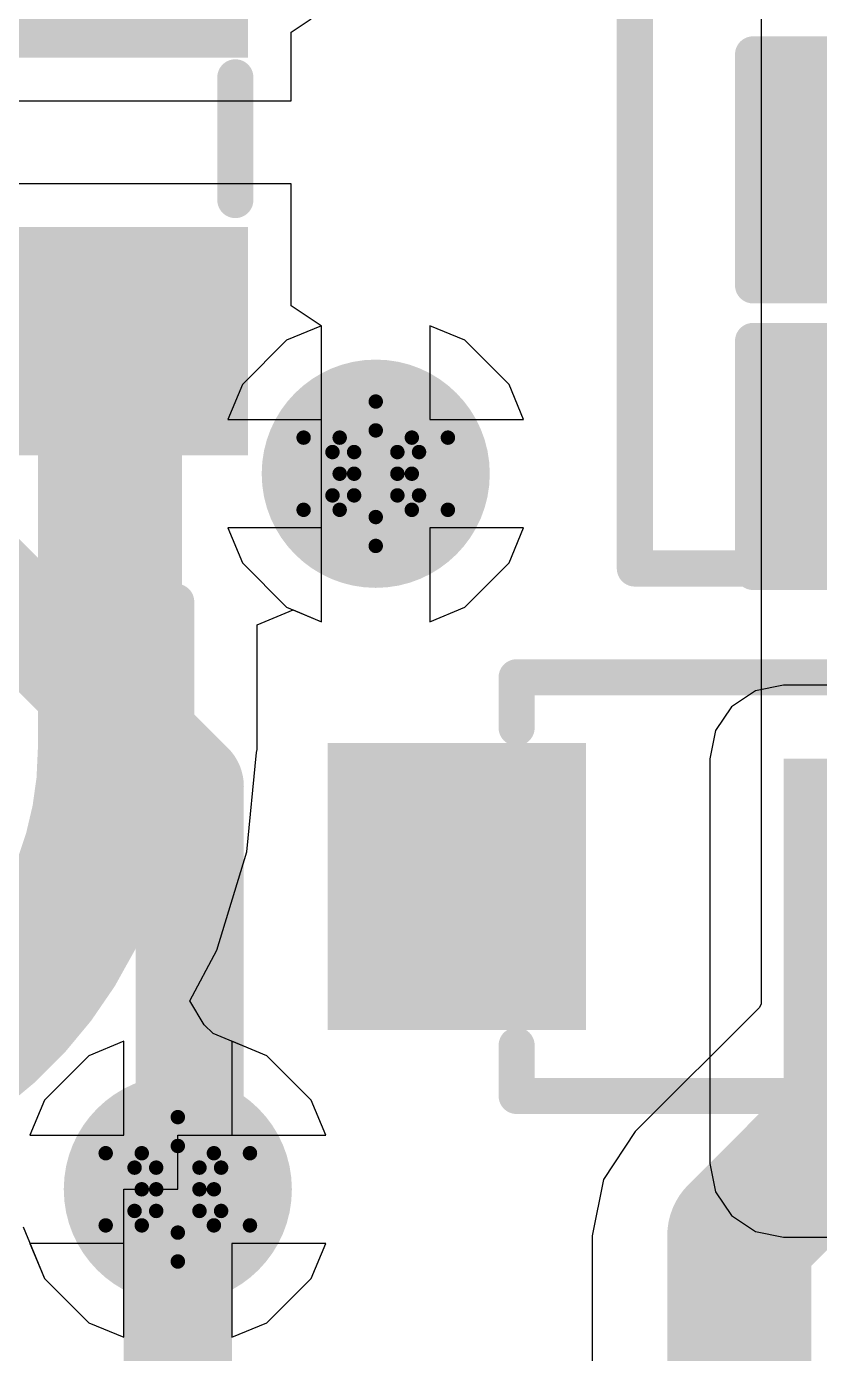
# Model space of a CAD drawing. Header units: inches. Extents: x -18 to 237, y -41 to 211.
# Drawn here: x 6.758 to 9.55, y 51.796 to 56.465 of the extents above; entities that cross this region are included whole.
import ezdxf

# ---------------------------------------------------------------- set-up
doc = ezdxf.new("R2010")
doc.units = ezdxf.units.IN
for name, color, linetype in [('Bottom Layer', 5, 'Continuous'), ('Bottom Solder', 6, 'Continuous'), ('Drill Drawing', 1, 'Continuous'), ('Top Layer', 1, 'Continuous'), ('Top Overlay', 2, 'Continuous'), ('Top Paste', 8, 'Continuous'), ('Top Solder', 216, 'Continuous'), ('Via Holes', 16, 'Continuous')]:
    doc.layers.add(name, color=color, linetype=linetype)

# ---------------------------------------------------------------- blocks, each defined once
blk = doc.blocks.new('CAP_0201_2')
at = {"layer": 'Top Layer'}
for points in [[(-0.45, 0.15), (-0.15, 0.15), (-0.15, -0.15), (-0.45, -0.15)], [(0.15, 0.15), (0.45, 0.15), (0.45, -0.15), (0.15, -0.15)]]:
    blk.add_hatch(color=1, dxfattribs=at).paths.add_polyline_path(points)
at = {"layer": 'Top Paste'}
for points in [[(-0.45, 0.15), (-0.15, 0.15), (-0.15, -0.15), (-0.45, -0.15)], [(0.15, 0.15), (0.45, 0.15), (0.45, -0.15), (0.15, -0.15)]]:
    blk.add_hatch(color=8, dxfattribs=at).paths.add_polyline_path(points)
at = {"layer": 'Top Solder'}
for points in [[(-0.505, 0.205), (-0.095, 0.205), (-0.095, -0.205), (-0.505, -0.205)], [(0.095, 0.205), (0.505, 0.205), (0.505, -0.205), (0.095, -0.205)]]:
    blk.add_hatch(color=216, dxfattribs=at).paths.add_polyline_path(points)
at = {"layer": 'Top Overlay'}
for points in [[(-0.5334, -0.2286, 0.127, 0.127, 0), (-0.5334, 0.2286, 0.127, 0.127, 0)], [(-0.5334, 0.2286, 0.127, 0.127, 0), (-0.2032, 0.2286, 0.127, 0.127, 0)], [(0.2032, 0.2286, 0.127, 0.127, 0), (0.5334, 0.2286, 0.127, 0.127, 0)], [(0.5334, -0.2286, 0.127, 0.127, 0), (0.5334, 0.2286, 0.127, 0.127, 0)], [(-0.5334, -0.2286, 0.127, 0.127, 0), (-0.2032, -0.2286, 0.127, 0.127, 0)], [(0.2032, -0.2286, 0.127, 0.127, 0), (0.5334, -0.2286, 0.127, 0.127, 0)]]:
    blk.add_lwpolyline(points, format="xyseb", dxfattribs=at)
for points in [[(-0.5651, 0.2286, 0.0635, 0.0635, 1), (-0.5016, 0.2286, 0.0635, 0.0635, 1)], [(-0.5651, 0.2286, 0.0635, 0.0635, 1), (-0.5016, 0.2286, 0.0635, 0.0635, 1)], [(-0.2349, 0.2286, 0.0635, 0.0635, 1), (-0.1714, 0.2286, 0.0635, 0.0635, 1)], [(0.1714, 0.2286, 0.0635, 0.0635, 1), (0.2349, 0.2286, 0.0635, 0.0635, 1)], [(0.5016, 0.2286, 0.0635, 0.0635, 1), (0.5651, 0.2286, 0.0635, 0.0635, 1)], [(0.5016, 0.2286, 0.0635, 0.0635, 1), (0.5651, 0.2286, 0.0635, 0.0635, 1)], [(-0.5651, -0.2286, 0.0635, 0.0635, 1), (-0.5016, -0.2286, 0.0635, 0.0635, 1)], [(-0.5651, -0.2286, 0.0635, 0.0635, 1), (-0.5016, -0.2286, 0.0635, 0.0635, 1)], [(-0.2349, -0.2286, 0.0635, 0.0635, 1), (-0.1714, -0.2286, 0.0635, 0.0635, 1)], [(0.1714, -0.2286, 0.0635, 0.0635, 1), (0.2349, -0.2286, 0.0635, 0.0635, 1)], [(0.5016, -0.2286, 0.0635, 0.0635, 1), (0.5651, -0.2286, 0.0635, 0.0635, 1)], [(0.5016, -0.2286, 0.0635, 0.0635, 1), (0.5651, -0.2286, 0.0635, 0.0635, 1)]]:
    blk.add_lwpolyline(points, format="xyseb", close=True, dxfattribs=at)
blk = doc.blocks.new('IND_0603__1608_M_______3')
at = {"layer": 'Top Layer'}
for points in [[(-1, 0.4), (-0.4, 0.4), (-0.4, -0.4), (-1, -0.4)], [(0.4, 0.4), (1, 0.4), (1, -0.4), (0.4, -0.4)]]:
    blk.add_hatch(color=1, dxfattribs=at).paths.add_polyline_path(points)
at = {"layer": 'Top Paste'}
for points in [[(-1, 0.4), (-0.4, 0.4), (-0.4, -0.4), (-1, -0.4)], [(0.4, 0.4), (1, 0.4), (1, -0.4), (0.4, -0.4)]]:
    blk.add_hatch(color=8, dxfattribs=at).paths.add_polyline_path(points)
at = {"layer": 'Top Solder'}
for points in [[(-1.1016, 0.5016), (-0.2984, 0.5016), (-0.2984, -0.5016), (-1.1016, -0.5016)], [(0.2984, 0.5016), (1.1016, 0.5016), (1.1016, -0.5016), (0.2984, -0.5016)]]:
    blk.add_hatch(color=216, dxfattribs=at).paths.add_polyline_path(points)
at = {"layer": 'Top Overlay'}
for points in [[(-0.2032, 0.4572, 0.127, 0.127, 0), (0.2286, 0.4572, 0.127, 0.127, 0)], [(-0.2032, -0.4572, 0.127, 0.127, 0), (0.2286, -0.4572, 0.127, 0.127, 0)]]:
    blk.add_lwpolyline(points, format="xyseb", dxfattribs=at)
for points in [[(-0.2349, 0.4572, 0.0635, 0.0635, 1), (-0.1714, 0.4572, 0.0635, 0.0635, 1)], [(0.1968, 0.4572, 0.0635, 0.0635, 1), (0.2604, 0.4572, 0.0635, 0.0635, 1)], [(-0.2349, -0.4572, 0.0635, 0.0635, 1), (-0.1714, -0.4572, 0.0635, 0.0635, 1)], [(0.1968, -0.4572, 0.0635, 0.0635, 1), (0.2604, -0.4572, 0.0635, 0.0635, 1)]]:
    blk.add_lwpolyline(points, format="xyseb", close=True, dxfattribs=at)
blk = doc.blocks.new('SOD_323_116')
at = {"layer": 'Top Layer'}
for points in [[(-0.75, -0.45), (-1.55, -0.45), (-1.55, 0.45), (-0.75, 0.45)], [(1.55, -0.45), (0.75, -0.45), (0.75, 0.45), (1.55, 0.45)]]:
    blk.add_hatch(color=1, dxfattribs=at).paths.add_polyline_path(points)
at = {"layer": 'Top Overlay'}
for points in [[(-2.0065, 0.481), (-0.9143, 0.481), (-0.9143, 0.7858), (-2.0065, 0.7858)], [(-2.0065, -0.5096), (-1.5747, -0.5096), (-1.5747, 0.5064), (-2.0065, 0.5064)], [(-2.0065, -0.789), (-0.9143, -0.789), (-0.9143, -0.4842), (-2.0065, -0.4842)]]:
    blk.add_hatch(color=2, dxfattribs=at).paths.add_polyline_path(points)
at = {"layer": 'Top Paste'}
for points in [[(-0.75, -0.45), (-1.55, -0.45), (-1.55, 0.45), (-0.75, 0.45)], [(1.55, -0.45), (0.75, -0.45), (0.75, 0.45), (1.55, 0.45)]]:
    blk.add_hatch(color=8, dxfattribs=at).paths.add_polyline_path(points)
at = {"layer": 'Top Solder'}
for points in [[(-0.695, -0.505), (-1.605, -0.505), (-1.605, 0.505), (-0.695, 0.505)], [(1.605, -0.505), (0.695, -0.505), (0.695, 0.505), (1.605, 0.505)]]:
    blk.add_hatch(color=216, dxfattribs=at).paths.add_polyline_path(points)
at = {"layer": 'Top Overlay'}
for points in [[(0.9398, 0.7366, 0.127, 0.127, 0), (-0.9144, 0.7366, 0.127, 0.127, 0)], [(0.9398, 0.7366, 0.127, 0.127, 0), (0.9398, 0.5588, 0.127, 0.127, 0)], [(0.9398, -0.5588, 0.127, 0.127, 0), (0.9398, -0.7366, 0.127, 0.127, 0)], [(0.9398, -0.7366, 0.127, 0.127, 0), (-0.9144, -0.7366, 0.127, 0.127, 0)]]:
    blk.add_lwpolyline(points, format="xyseb", dxfattribs=at)
for points in [[(-0.9461, 0.7366, 0.0635, 0.0635, 1), (-0.8827, 0.7366, 0.0635, 0.0635, 1)], [(0.908, 0.7366, 0.0635, 0.0635, 1), (0.9715, 0.7366, 0.0635, 0.0635, 1)], [(0.908, 0.7366, 0.0635, 0.0635, 1), (0.9715, 0.7366, 0.0635, 0.0635, 1)], [(0.908, 0.5588, 0.0635, 0.0635, 1), (0.9715, 0.5588, 0.0635, 0.0635, 1)], [(0.908, -0.5588, 0.0635, 0.0635, 1), (0.9715, -0.5588, 0.0635, 0.0635, 1)], [(-0.9461, -0.7366, 0.0635, 0.0635, 1), (-0.8827, -0.7366, 0.0635, 0.0635, 1)], [(0.908, -0.7366, 0.0635, 0.0635, 1), (0.9715, -0.7366, 0.0635, 0.0635, 1)], [(0.908, -0.7366, 0.0635, 0.0635, 1), (0.9715, -0.7366, 0.0635, 0.0635, 1)]]:
    blk.add_lwpolyline(points, format="xyseb", close=True, dxfattribs=at)
blk = doc.blocks.new('C___0402_134')
at = {"layer": 'Top Layer'}
for points in [[(-0.6985, -0.3175), (-0.6985, 0.3175), (-0.2413, 0.3175), (-0.2413, -0.3175)], [(0.2413, -0.3175), (0.2413, 0.3175), (0.6985, 0.3175), (0.6985, -0.3175)]]:
    blk.add_hatch(color=1, dxfattribs=at).paths.add_polyline_path(points)
at = {"layer": 'Top Paste'}
for points in [[(-0.6985, -0.3175), (-0.6985, 0.3175), (-0.2413, 0.3175), (-0.2413, -0.3175)], [(0.2413, -0.3175), (0.2413, 0.3175), (0.6985, 0.3175), (0.6985, -0.3175)]]:
    blk.add_hatch(color=8, dxfattribs=at).paths.add_polyline_path(points)
at = {"layer": 'Top Solder'}
for points in [[(-0.7585, -0.3775), (-0.7585, 0.3775), (-0.1813, 0.3775), (-0.1813, -0.3775)], [(0.1813, -0.3775), (0.1813, 0.3775), (0.7585, 0.3775), (0.7585, -0.3775)]]:
    blk.add_hatch(color=216, dxfattribs=at).paths.add_polyline_path(points)
at = {"layer": 'Top Overlay'}
for points in [[(-0.7874, -0.4064, 0.127, 0.127, 0), (-0.7874, 0.4064, 0.127, 0.127, 0)], [(-0.7874, 0.4064, 0.127, 0.127, 0), (-0.2794, 0.4064, 0.127, 0.127, 0)], [(0.2794, 0.4064, 0.127, 0.127, 0), (0.7874, 0.4064, 0.127, 0.127, 0)], [(0.7874, -0.4064, 0.127, 0.127, 0), (0.7874, 0.4064, 0.127, 0.127, 0)], [(-0.7874, -0.4064, 0.127, 0.127, 0), (-0.2794, -0.4064, 0.127, 0.127, 0)], [(0.2794, -0.4064, 0.127, 0.127, 0), (0.7874, -0.4064, 0.127, 0.127, 0)]]:
    blk.add_lwpolyline(points, format="xyseb", dxfattribs=at)
for points in [[(-0.8191, 0.4064, 0.0635, 0.0635, 1), (-0.7556, 0.4064, 0.0635, 0.0635, 1)], [(-0.8191, 0.4064, 0.0635, 0.0635, 1), (-0.7556, 0.4064, 0.0635, 0.0635, 1)], [(-0.3111, 0.4064, 0.0635, 0.0635, 1), (-0.2477, 0.4064, 0.0635, 0.0635, 1)], [(0.2477, 0.4064, 0.0635, 0.0635, 1), (0.3111, 0.4064, 0.0635, 0.0635, 1)], [(0.7556, 0.4064, 0.0635, 0.0635, 1), (0.8191, 0.4064, 0.0635, 0.0635, 1)], [(0.7556, 0.4064, 0.0635, 0.0635, 1), (0.8191, 0.4064, 0.0635, 0.0635, 1)], [(-0.8191, -0.4064, 0.0635, 0.0635, 1), (-0.7556, -0.4064, 0.0635, 0.0635, 1)], [(-0.8191, -0.4064, 0.0635, 0.0635, 1), (-0.7556, -0.4064, 0.0635, 0.0635, 1)], [(-0.3111, -0.4064, 0.0635, 0.0635, 1), (-0.2477, -0.4064, 0.0635, 0.0635, 1)], [(0.2477, -0.4064, 0.0635, 0.0635, 1), (0.3111, -0.4064, 0.0635, 0.0635, 1)], [(0.7556, -0.4064, 0.0635, 0.0635, 1), (0.8191, -0.4064, 0.0635, 0.0635, 1)], [(0.7556, -0.4064, 0.0635, 0.0635, 1), (0.8191, -0.4064, 0.0635, 0.0635, 1)]]:
    blk.add_lwpolyline(points, format="xyseb", close=True, dxfattribs=at)
blk = doc.blocks.new('C___0402_135')
at = {"layer": 'Top Layer'}
for points in [[(-0.6985, -0.3175), (-0.6985, 0.3175), (-0.2413, 0.3175), (-0.2413, -0.3175)], [(0.2413, -0.3175), (0.2413, 0.3175), (0.6985, 0.3175), (0.6985, -0.3175)]]:
    blk.add_hatch(color=1, dxfattribs=at).paths.add_polyline_path(points)
at = {"layer": 'Top Paste'}
for points in [[(-0.6985, -0.3175), (-0.6985, 0.3175), (-0.2413, 0.3175), (-0.2413, -0.3175)], [(0.2413, -0.3175), (0.2413, 0.3175), (0.6985, 0.3175), (0.6985, -0.3175)]]:
    blk.add_hatch(color=8, dxfattribs=at).paths.add_polyline_path(points)
at = {"layer": 'Top Solder'}
for points in [[(-0.7585, -0.3775), (-0.7585, 0.3775), (-0.1813, 0.3775), (-0.1813, -0.3775)], [(0.1813, -0.3775), (0.1813, 0.3775), (0.7585, 0.3775), (0.7585, -0.3775)]]:
    blk.add_hatch(color=216, dxfattribs=at).paths.add_polyline_path(points)
at = {"layer": 'Top Overlay'}
for points in [[(-0.7874, 0.4064, 0.127, 0.127, 0), (-0.2794, 0.4064, 0.127, 0.127, 0)], [(-0.7874, -0.4064, 0.127, 0.127, 0), (-0.7874, 0.4064, 0.127, 0.127, 0)], [(0.2794, 0.4064, 0.127, 0.127, 0), (0.7874, 0.4064, 0.127, 0.127, 0)], [(0.7874, -0.4064, 0.127, 0.127, 0), (0.7874, 0.4064, 0.127, 0.127, 0)], [(-0.7874, -0.4064, 0.127, 0.127, 0), (-0.2794, -0.4064, 0.127, 0.127, 0)], [(0.2794, -0.4064, 0.127, 0.127, 0), (0.7874, -0.4064, 0.127, 0.127, 0)]]:
    blk.add_lwpolyline(points, format="xyseb", dxfattribs=at)
for points in [[(-0.8191, 0.4064, 0.0635, 0.0635, 1), (-0.7556, 0.4064, 0.0635, 0.0635, 1)], [(-0.8191, 0.4064, 0.0635, 0.0635, 1), (-0.7556, 0.4064, 0.0635, 0.0635, 1)], [(-0.3111, 0.4064, 0.0635, 0.0635, 1), (-0.2477, 0.4064, 0.0635, 0.0635, 1)], [(0.2477, 0.4064, 0.0635, 0.0635, 1), (0.3111, 0.4064, 0.0635, 0.0635, 1)], [(0.7556, 0.4064, 0.0635, 0.0635, 1), (0.8191, 0.4064, 0.0635, 0.0635, 1)], [(0.7556, 0.4064, 0.0635, 0.0635, 1), (0.8191, 0.4064, 0.0635, 0.0635, 1)], [(-0.8191, -0.4064, 0.0635, 0.0635, 1), (-0.7556, -0.4064, 0.0635, 0.0635, 1)], [(-0.8191, -0.4064, 0.0635, 0.0635, 1), (-0.7556, -0.4064, 0.0635, 0.0635, 1)], [(-0.3111, -0.4064, 0.0635, 0.0635, 1), (-0.2477, -0.4064, 0.0635, 0.0635, 1)], [(0.2477, -0.4064, 0.0635, 0.0635, 1), (0.3111, -0.4064, 0.0635, 0.0635, 1)], [(0.7556, -0.4064, 0.0635, 0.0635, 1), (0.8191, -0.4064, 0.0635, 0.0635, 1)], [(0.7556, -0.4064, 0.0635, 0.0635, 1), (0.8191, -0.4064, 0.0635, 0.0635, 1)]]:
    blk.add_lwpolyline(points, format="xyseb", close=True, dxfattribs=at)

msp = doc.modelspace()

# ---------------------------------------------------------------- hatches: boundary and pattern name
at = {"layer": 'Bottom Layer'}
h = msp.add_hatch(color=5, dxfattribs=at)
edge = h.paths.add_edge_path()
edge.add_arc((7.9874, 54.8917), 0.3, 0, 360)
h = msp.add_hatch(color=5, dxfattribs=at)
edge = h.paths.add_edge_path()
edge.add_arc((7.2905, 52.3739), 0.3, 0, 360)
at = {"layer": 'Bottom Solder'}
h = msp.add_hatch(color=6, dxfattribs=at)
edge = h.paths.add_edge_path()
edge.add_arc((7.9874, 54.8917), 0.4016, 0, 360)
h = msp.add_hatch(color=6, dxfattribs=at)
edge = h.paths.add_edge_path()
edge.add_arc((9.862, 52.8297), 0.4016, 0, 360)
h = msp.add_hatch(color=6, dxfattribs=at)
edge = h.paths.add_edge_path()
edge.add_arc((7.2905, 52.3739), 0.4016, 0, 360)
at = {"layer": 'Top Layer'}
h = msp.add_hatch(color=1, dxfattribs=at)
edge = h.paths.add_edge_path()
edge.add_arc((7.9874, 54.8917), 0.3, 0, 360)
for points in [[(9.4232, 52.4644), (10.2655, 52.4644), (10.2655, 53.8889), (9.4232, 53.8889)], [(9.4232, 52.9889), (10.9732, 52.9889), (10.9732, 53.8889), (9.4232, 53.8889)]]:
    msp.add_hatch(color=1, dxfattribs=at).paths.add_polyline_path(points)
h = msp.add_hatch(color=1, dxfattribs=at)
edge = h.paths.add_edge_path()
edge.add_arc((7.2905, 52.3739), 0.3, 0, 360)
at = {"layer": 'Top Solder'}
h = msp.add_hatch(color=216, dxfattribs=at)
edge = h.paths.add_edge_path()
edge.add_arc((7.9874, 54.8917), 0.4016, 0, 360)
h = msp.add_hatch(color=216, dxfattribs=at)
edge = h.paths.add_edge_path()
edge.add_arc((9.862, 52.8297), 0.4016, 0, 360)
h = msp.add_hatch(color=216, dxfattribs=at)
edge = h.paths.add_edge_path()
edge.add_arc((7.2905, 52.3739), 0.4016, 0, 360)
at = {"layer": 'Via Holes'}
h = msp.add_hatch(color=7, dxfattribs=at)
edge = h.paths.add_edge_path()
edge.add_arc((7.9874, 54.8917), 0.15, 0, 360)
h = msp.add_hatch(color=7, dxfattribs=at)
edge = h.paths.add_edge_path()
edge.add_arc((7.2905, 52.3739), 0.15, 0, 360)

# ---------------------------------------------------------------- linework, layer by layer
at = {"layer": 'Bottom Layer'}
for p, q in [((9.3441, 57.4386), (9.3441, 53.0269)), ((7.7969, 55.4124), (7.6736, 55.3614)), ((7.7969, 55.0822), (7.7969, 55.4124)), ((8.3012, 55.3614), (8.1779, 55.4124)), ((8.1779, 55.4124), (8.1779, 55.0822)), ((7.6736, 55.3614), (7.5177, 55.2055)), ((8.4571, 55.2055), (8.3012, 55.3614)), ((7.5177, 55.2055), (7.4667, 55.0822)), ((8.5081, 55.0822), (8.4571, 55.2055)), ((7.4667, 55.0822), (7.7969, 55.0822)), ((8.1779, 55.0822), (8.5081, 55.0822)), ((7.7969, 54.7012), (7.4667, 54.7012)), ((7.4667, 54.7012), (7.5177, 54.5779)), ((7.7969, 54.371), (7.7969, 54.7012)), ((8.5081, 54.7012), (8.1779, 54.7012)), ((8.1779, 54.7012), (8.1779, 54.371)), ((8.4571, 54.5779), (8.5081, 54.7012)), ((7.5177, 54.5779), (7.6736, 54.4221)), ((8.3012, 54.4221), (8.4571, 54.5779)), ((7.6736, 54.4221), (7.7969, 54.371)), ((8.1779, 54.371), (8.3012, 54.4221)), ((9.3387, 53.014), (8.9014, 52.5767)), ((9.3441, 53.0269), (9.3387, 53.014)), ((7.1, 52.8946), (6.9767, 52.8435)), ((7.1, 52.5644), (7.1, 52.8946)), ((7.6043, 52.8435), (7.481, 52.8946)), ((7.481, 52.8946), (7.481, 52.5644)), ((6.9767, 52.8435), (6.8208, 52.6877)), ((7.7602, 52.6877), (7.6043, 52.8435)), ((6.8208, 52.6877), (6.7698, 52.5644)), ((7.8112, 52.5644), (7.7602, 52.6877)), ((8.9014, 52.5767), (8.7891, 52.4087)), ((6.7698, 52.5644), (7.1, 52.5644)), ((7.481, 52.5644), (7.8112, 52.5644)), ((8.7891, 52.4087), (8.7497, 52.2105)), ((8.7497, 52.2105), (8.7497, 43.0817)), ((7.1, 52.1834), (6.7698, 52.1834)), ((6.7698, 52.1834), (6.8208, 52.0601)), ((7.1, 51.8532), (7.1, 52.1834)), ((7.8112, 52.1834), (7.481, 52.1834)), ((7.481, 52.1834), (7.481, 51.8532)), ((7.7602, 52.0601), (7.8112, 52.1834)), ((6.8208, 52.0601), (6.9767, 51.9042)), ((7.6043, 51.9042), (7.7602, 52.0601)), ((6.9767, 51.9042), (7.1, 51.8532)), ((7.481, 51.8532), (7.6043, 51.9042))]:
    msp.add_line(p, q, dxfattribs=at)
for points in [[(6.2484, 54.8759, 0.381, 0.381, 0), (7.3324, 53.7919, 0.381, 0.381, 0)], [(7.3324, 52.3739, 0.381, 0.381, 0), (7.3324, 53.7919, 0.381, 0.381, 0)], [(9.2677, 52.2105, 0.508, 0.508, 0), (9.862, 52.8048, 0.508, 0.508, 0)], [(7.2905, 48.0605, 0.381, 0.381, 0), (7.2905, 52.3739, 0.381, 0.381, 0)], [(9.2677, 43.0817, 0.508, 0.508, 0), (9.2677, 52.2105, 0.508, 0.508, 0)]]:
    msp.add_lwpolyline(points, format="xyseb", dxfattribs=at)
for points in [[(7.2372, 53.7919, 0.1905, 0.1905, 1), (7.4277, 53.7919, 0.1905, 0.1905, 1)], [(7.2372, 53.7919, 0.1905, 0.1905, 1), (7.4277, 53.7919, 0.1905, 0.1905, 1)], [(7.1953, 52.3739, 0.1905, 0.1905, 1), (7.3858, 52.3739, 0.1905, 0.1905, 1)], [(7.2372, 52.3739, 0.1905, 0.1905, 1), (7.4277, 52.3739, 0.1905, 0.1905, 1)], [(9.1407, 52.2105, 0.254, 0.254, 1), (9.3947, 52.2105, 0.254, 0.254, 1)], [(9.1407, 52.2105, 0.254, 0.254, 1), (9.3947, 52.2105, 0.254, 0.254, 1)]]:
    msp.add_lwpolyline(points, format="xyseb", close=True, dxfattribs=at)
at = {"layer": 'Drill Drawing'}
for points in [[(7.8604, 55.0187, 0.0508, 0.0508, 0), (7.9874, 55.1457, 0.0508, 0.0508, 0)], [(7.9874, 55.1457, 0.0508, 0.0508, 0), (8.1144, 55.0187, 0.0508, 0.0508, 0)], [(7.9112, 54.9679, 0.0508, 0.0508, 0), (7.9874, 55.0441, 0.0508, 0.0508, 0)], [(7.9874, 55.0441, 0.0508, 0.0508, 0), (8.0636, 54.9679, 0.0508, 0.0508, 0)], [(7.7334, 55.0187, 0.0508, 0.0508, 0), (7.8604, 54.8917, 0.0508, 0.0508, 0)], [(7.7334, 55.0187, 0.0508, 0.0508, 0), (7.8604, 55.0187, 0.0508, 0.0508, 0)], [(8.1144, 55.0187, 0.0508, 0.0508, 0), (8.2414, 55.0187, 0.0508, 0.0508, 0)], [(8.1144, 54.8917, 0.0508, 0.0508, 0), (8.2414, 55.0187, 0.0508, 0.0508, 0)], [(7.835, 54.9679, 0.0508, 0.0508, 0), (7.9112, 54.8917, 0.0508, 0.0508, 0)], [(7.835, 54.9679, 0.0508, 0.0508, 0), (7.9112, 54.9679, 0.0508, 0.0508, 0)], [(8.0636, 54.9679, 0.0508, 0.0508, 0), (8.1398, 54.9679, 0.0508, 0.0508, 0)], [(8.0636, 54.8917, 0.0508, 0.0508, 0), (8.1398, 54.9679, 0.0508, 0.0508, 0)], [(7.7334, 54.7647, 0.0508, 0.0508, 0), (7.8604, 54.8917, 0.0508, 0.0508, 0)], [(7.835, 54.8155, 0.0508, 0.0508, 0), (7.9112, 54.8917, 0.0508, 0.0508, 0)], [(8.0636, 54.8917, 0.0508, 0.0508, 0), (8.1398, 54.8155, 0.0508, 0.0508, 0)], [(8.1144, 54.8917, 0.0508, 0.0508, 0), (8.2414, 54.7647, 0.0508, 0.0508, 0)], [(7.835, 54.8155, 0.0508, 0.0508, 0), (7.9112, 54.8155, 0.0508, 0.0508, 0)], [(7.9112, 54.8155, 0.0508, 0.0508, 0), (7.9874, 54.7393, 0.0508, 0.0508, 0)], [(7.9874, 54.7393, 0.0508, 0.0508, 0), (8.0636, 54.8155, 0.0508, 0.0508, 0)], [(8.0636, 54.8155, 0.0508, 0.0508, 0), (8.1398, 54.8155, 0.0508, 0.0508, 0)], [(7.7334, 54.7647, 0.0508, 0.0508, 0), (7.8604, 54.7647, 0.0508, 0.0508, 0)], [(7.8604, 54.7647, 0.0508, 0.0508, 0), (7.9874, 54.6377, 0.0508, 0.0508, 0)], [(7.9874, 54.6377, 0.0508, 0.0508, 0), (8.1144, 54.7647, 0.0508, 0.0508, 0)], [(8.1144, 54.7647, 0.0508, 0.0508, 0), (8.2414, 54.7647, 0.0508, 0.0508, 0)], [(7.1635, 52.5009, 0.0508, 0.0508, 0), (7.2905, 52.6279, 0.0508, 0.0508, 0)], [(7.2905, 52.6279, 0.0508, 0.0508, 0), (7.4175, 52.5009, 0.0508, 0.0508, 0)], [(7.0365, 52.5009, 0.0508, 0.0508, 0), (7.1635, 52.3739, 0.0508, 0.0508, 0)], [(7.0365, 52.5009, 0.0508, 0.0508, 0), (7.1635, 52.5009, 0.0508, 0.0508, 0)], [(7.2143, 52.4501, 0.0508, 0.0508, 0), (7.2905, 52.5263, 0.0508, 0.0508, 0)], [(7.2905, 52.5263, 0.0508, 0.0508, 0), (7.3667, 52.4501, 0.0508, 0.0508, 0)], [(7.4175, 52.5009, 0.0508, 0.0508, 0), (7.5445, 52.5009, 0.0508, 0.0508, 0)], [(7.4175, 52.3739, 0.0508, 0.0508, 0), (7.5445, 52.5009, 0.0508, 0.0508, 0)], [(7.1381, 52.4501, 0.0508, 0.0508, 0), (7.2143, 52.3739, 0.0508, 0.0508, 0)], [(7.1381, 52.4501, 0.0508, 0.0508, 0), (7.2143, 52.4501, 0.0508, 0.0508, 0)], [(7.3667, 52.4501, 0.0508, 0.0508, 0), (7.4429, 52.4501, 0.0508, 0.0508, 0)], [(7.3667, 52.3739, 0.0508, 0.0508, 0), (7.4429, 52.4501, 0.0508, 0.0508, 0)], [(7.0365, 52.2469, 0.0508, 0.0508, 0), (7.1635, 52.3739, 0.0508, 0.0508, 0)], [(7.1381, 52.2977, 0.0508, 0.0508, 0), (7.2143, 52.3739, 0.0508, 0.0508, 0)], [(7.3667, 52.3739, 0.0508, 0.0508, 0), (7.4429, 52.2977, 0.0508, 0.0508, 0)], [(7.4175, 52.3739, 0.0508, 0.0508, 0), (7.5445, 52.2469, 0.0508, 0.0508, 0)], [(7.1381, 52.2977, 0.0508, 0.0508, 0), (7.2143, 52.2977, 0.0508, 0.0508, 0)], [(7.2143, 52.2977, 0.0508, 0.0508, 0), (7.2905, 52.2215, 0.0508, 0.0508, 0)], [(7.2905, 52.2215, 0.0508, 0.0508, 0), (7.3667, 52.2977, 0.0508, 0.0508, 0)], [(7.3667, 52.2977, 0.0508, 0.0508, 0), (7.4429, 52.2977, 0.0508, 0.0508, 0)], [(7.0365, 52.2469, 0.0508, 0.0508, 0), (7.1635, 52.2469, 0.0508, 0.0508, 0)], [(7.1635, 52.2469, 0.0508, 0.0508, 0), (7.2905, 52.1199, 0.0508, 0.0508, 0)], [(7.2905, 52.1199, 0.0508, 0.0508, 0), (7.4175, 52.2469, 0.0508, 0.0508, 0)], [(7.4175, 52.2469, 0.0508, 0.0508, 0), (7.5445, 52.2469, 0.0508, 0.0508, 0)]]:
    msp.add_lwpolyline(points, format="xyseb", dxfattribs=at)
for points in [[(7.9747, 55.1457, 0.0254, 0.0254, 1), (8.0001, 55.1457, 0.0254, 0.0254, 1)], [(7.9747, 55.1457, 0.0254, 0.0254, 1), (8.0001, 55.1457, 0.0254, 0.0254, 1)], [(7.9747, 55.0441, 0.0254, 0.0254, 1), (8.0001, 55.0441, 0.0254, 0.0254, 1)], [(7.9747, 55.0441, 0.0254, 0.0254, 1), (8.0001, 55.0441, 0.0254, 0.0254, 1)], [(7.7207, 55.0187, 0.0254, 0.0254, 1), (7.7461, 55.0187, 0.0254, 0.0254, 1)], [(7.7207, 55.0187, 0.0254, 0.0254, 1), (7.7461, 55.0187, 0.0254, 0.0254, 1)], [(7.8477, 55.0187, 0.0254, 0.0254, 1), (7.8731, 55.0187, 0.0254, 0.0254, 1)], [(7.8477, 55.0187, 0.0254, 0.0254, 1), (7.8731, 55.0187, 0.0254, 0.0254, 1)], [(8.1017, 55.0187, 0.0254, 0.0254, 1), (8.1271, 55.0187, 0.0254, 0.0254, 1)], [(8.1017, 55.0187, 0.0254, 0.0254, 1), (8.1271, 55.0187, 0.0254, 0.0254, 1)], [(8.2287, 55.0187, 0.0254, 0.0254, 1), (8.2541, 55.0187, 0.0254, 0.0254, 1)], [(8.2287, 55.0187, 0.0254, 0.0254, 1), (8.2541, 55.0187, 0.0254, 0.0254, 1)], [(7.8223, 54.9679, 0.0254, 0.0254, 1), (7.8477, 54.9679, 0.0254, 0.0254, 1)], [(7.8223, 54.9679, 0.0254, 0.0254, 1), (7.8477, 54.9679, 0.0254, 0.0254, 1)], [(7.8985, 54.9679, 0.0254, 0.0254, 1), (7.9239, 54.9679, 0.0254, 0.0254, 1)], [(7.8985, 54.9679, 0.0254, 0.0254, 1), (7.9239, 54.9679, 0.0254, 0.0254, 1)], [(8.0509, 54.9679, 0.0254, 0.0254, 1), (8.0763, 54.9679, 0.0254, 0.0254, 1)], [(8.0509, 54.9679, 0.0254, 0.0254, 1), (8.0763, 54.9679, 0.0254, 0.0254, 1)], [(8.1271, 54.9679, 0.0254, 0.0254, 1), (8.1525, 54.9679, 0.0254, 0.0254, 1)], [(8.1271, 54.9679, 0.0254, 0.0254, 1), (8.1525, 54.9679, 0.0254, 0.0254, 1)], [(7.8477, 54.8917, 0.0254, 0.0254, 1), (7.8731, 54.8917, 0.0254, 0.0254, 1)], [(7.8477, 54.8917, 0.0254, 0.0254, 1), (7.8731, 54.8917, 0.0254, 0.0254, 1)], [(7.8985, 54.8917, 0.0254, 0.0254, 1), (7.9239, 54.8917, 0.0254, 0.0254, 1)], [(7.8985, 54.8917, 0.0254, 0.0254, 1), (7.9239, 54.8917, 0.0254, 0.0254, 1)], [(8.0509, 54.8917, 0.0254, 0.0254, 1), (8.0763, 54.8917, 0.0254, 0.0254, 1)], [(8.0509, 54.8917, 0.0254, 0.0254, 1), (8.0763, 54.8917, 0.0254, 0.0254, 1)], [(8.1017, 54.8917, 0.0254, 0.0254, 1), (8.1271, 54.8917, 0.0254, 0.0254, 1)], [(8.1017, 54.8917, 0.0254, 0.0254, 1), (8.1271, 54.8917, 0.0254, 0.0254, 1)], [(7.8223, 54.8155, 0.0254, 0.0254, 1), (7.8477, 54.8155, 0.0254, 0.0254, 1)], [(7.8223, 54.8155, 0.0254, 0.0254, 1), (7.8477, 54.8155, 0.0254, 0.0254, 1)], [(7.8985, 54.8155, 0.0254, 0.0254, 1), (7.9239, 54.8155, 0.0254, 0.0254, 1)], [(7.8985, 54.8155, 0.0254, 0.0254, 1), (7.9239, 54.8155, 0.0254, 0.0254, 1)], [(8.0509, 54.8155, 0.0254, 0.0254, 1), (8.0763, 54.8155, 0.0254, 0.0254, 1)], [(8.0509, 54.8155, 0.0254, 0.0254, 1), (8.0763, 54.8155, 0.0254, 0.0254, 1)], [(8.1271, 54.8155, 0.0254, 0.0254, 1), (8.1525, 54.8155, 0.0254, 0.0254, 1)], [(8.1271, 54.8155, 0.0254, 0.0254, 1), (8.1525, 54.8155, 0.0254, 0.0254, 1)], [(7.7207, 54.7647, 0.0254, 0.0254, 1), (7.7461, 54.7647, 0.0254, 0.0254, 1)], [(7.7207, 54.7647, 0.0254, 0.0254, 1), (7.7461, 54.7647, 0.0254, 0.0254, 1)], [(7.8477, 54.7647, 0.0254, 0.0254, 1), (7.8731, 54.7647, 0.0254, 0.0254, 1)], [(7.8477, 54.7647, 0.0254, 0.0254, 1), (7.8731, 54.7647, 0.0254, 0.0254, 1)], [(8.1017, 54.7647, 0.0254, 0.0254, 1), (8.1271, 54.7647, 0.0254, 0.0254, 1)], [(8.1017, 54.7647, 0.0254, 0.0254, 1), (8.1271, 54.7647, 0.0254, 0.0254, 1)], [(8.2287, 54.7647, 0.0254, 0.0254, 1), (8.2541, 54.7647, 0.0254, 0.0254, 1)], [(8.2287, 54.7647, 0.0254, 0.0254, 1), (8.2541, 54.7647, 0.0254, 0.0254, 1)], [(7.9747, 54.7393, 0.0254, 0.0254, 1), (8.0001, 54.7393, 0.0254, 0.0254, 1)], [(7.9747, 54.7393, 0.0254, 0.0254, 1), (8.0001, 54.7393, 0.0254, 0.0254, 1)], [(7.9747, 54.6377, 0.0254, 0.0254, 1), (8.0001, 54.6377, 0.0254, 0.0254, 1)], [(7.9747, 54.6377, 0.0254, 0.0254, 1), (8.0001, 54.6377, 0.0254, 0.0254, 1)], [(7.2778, 52.6279, 0.0254, 0.0254, 1), (7.3032, 52.6279, 0.0254, 0.0254, 1)], [(7.2778, 52.6279, 0.0254, 0.0254, 1), (7.3032, 52.6279, 0.0254, 0.0254, 1)], [(7.0238, 52.5009, 0.0254, 0.0254, 1), (7.0492, 52.5009, 0.0254, 0.0254, 1)], [(7.0238, 52.5009, 0.0254, 0.0254, 1), (7.0492, 52.5009, 0.0254, 0.0254, 1)], [(7.1508, 52.5009, 0.0254, 0.0254, 1), (7.1762, 52.5009, 0.0254, 0.0254, 1)], [(7.1508, 52.5009, 0.0254, 0.0254, 1), (7.1762, 52.5009, 0.0254, 0.0254, 1)], [(7.2778, 52.5263, 0.0254, 0.0254, 1), (7.3032, 52.5263, 0.0254, 0.0254, 1)], [(7.2778, 52.5263, 0.0254, 0.0254, 1), (7.3032, 52.5263, 0.0254, 0.0254, 1)], [(7.4048, 52.5009, 0.0254, 0.0254, 1), (7.4302, 52.5009, 0.0254, 0.0254, 1)], [(7.4048, 52.5009, 0.0254, 0.0254, 1), (7.4302, 52.5009, 0.0254, 0.0254, 1)], [(7.5318, 52.5009, 0.0254, 0.0254, 1), (7.5572, 52.5009, 0.0254, 0.0254, 1)], [(7.5318, 52.5009, 0.0254, 0.0254, 1), (7.5572, 52.5009, 0.0254, 0.0254, 1)], [(7.1254, 52.4501, 0.0254, 0.0254, 1), (7.1508, 52.4501, 0.0254, 0.0254, 1)], [(7.1254, 52.4501, 0.0254, 0.0254, 1), (7.1508, 52.4501, 0.0254, 0.0254, 1)], [(7.2016, 52.4501, 0.0254, 0.0254, 1), (7.227, 52.4501, 0.0254, 0.0254, 1)], [(7.2016, 52.4501, 0.0254, 0.0254, 1), (7.227, 52.4501, 0.0254, 0.0254, 1)], [(7.354, 52.4501, 0.0254, 0.0254, 1), (7.3794, 52.4501, 0.0254, 0.0254, 1)], [(7.354, 52.4501, 0.0254, 0.0254, 1), (7.3794, 52.4501, 0.0254, 0.0254, 1)], [(7.4302, 52.4501, 0.0254, 0.0254, 1), (7.4556, 52.4501, 0.0254, 0.0254, 1)], [(7.4302, 52.4501, 0.0254, 0.0254, 1), (7.4556, 52.4501, 0.0254, 0.0254, 1)], [(7.1508, 52.3739, 0.0254, 0.0254, 1), (7.1762, 52.3739, 0.0254, 0.0254, 1)], [(7.1508, 52.3739, 0.0254, 0.0254, 1), (7.1762, 52.3739, 0.0254, 0.0254, 1)], [(7.2016, 52.3739, 0.0254, 0.0254, 1), (7.227, 52.3739, 0.0254, 0.0254, 1)], [(7.2016, 52.3739, 0.0254, 0.0254, 1), (7.227, 52.3739, 0.0254, 0.0254, 1)], [(7.354, 52.3739, 0.0254, 0.0254, 1), (7.3794, 52.3739, 0.0254, 0.0254, 1)], [(7.354, 52.3739, 0.0254, 0.0254, 1), (7.3794, 52.3739, 0.0254, 0.0254, 1)], [(7.4048, 52.3739, 0.0254, 0.0254, 1), (7.4302, 52.3739, 0.0254, 0.0254, 1)], [(7.4048, 52.3739, 0.0254, 0.0254, 1), (7.4302, 52.3739, 0.0254, 0.0254, 1)], [(7.1254, 52.2977, 0.0254, 0.0254, 1), (7.1508, 52.2977, 0.0254, 0.0254, 1)], [(7.1254, 52.2977, 0.0254, 0.0254, 1), (7.1508, 52.2977, 0.0254, 0.0254, 1)], [(7.2016, 52.2977, 0.0254, 0.0254, 1), (7.227, 52.2977, 0.0254, 0.0254, 1)], [(7.2016, 52.2977, 0.0254, 0.0254, 1), (7.227, 52.2977, 0.0254, 0.0254, 1)], [(7.354, 52.2977, 0.0254, 0.0254, 1), (7.3794, 52.2977, 0.0254, 0.0254, 1)], [(7.354, 52.2977, 0.0254, 0.0254, 1), (7.3794, 52.2977, 0.0254, 0.0254, 1)], [(7.4302, 52.2977, 0.0254, 0.0254, 1), (7.4556, 52.2977, 0.0254, 0.0254, 1)], [(7.4302, 52.2977, 0.0254, 0.0254, 1), (7.4556, 52.2977, 0.0254, 0.0254, 1)], [(7.0238, 52.2469, 0.0254, 0.0254, 1), (7.0492, 52.2469, 0.0254, 0.0254, 1)], [(7.0238, 52.2469, 0.0254, 0.0254, 1), (7.0492, 52.2469, 0.0254, 0.0254, 1)], [(7.1508, 52.2469, 0.0254, 0.0254, 1), (7.1762, 52.2469, 0.0254, 0.0254, 1)], [(7.1508, 52.2469, 0.0254, 0.0254, 1), (7.1762, 52.2469, 0.0254, 0.0254, 1)], [(7.2778, 52.2215, 0.0254, 0.0254, 1), (7.3032, 52.2215, 0.0254, 0.0254, 1)], [(7.2778, 52.2215, 0.0254, 0.0254, 1), (7.3032, 52.2215, 0.0254, 0.0254, 1)], [(7.4048, 52.2469, 0.0254, 0.0254, 1), (7.4302, 52.2469, 0.0254, 0.0254, 1)], [(7.4048, 52.2469, 0.0254, 0.0254, 1), (7.4302, 52.2469, 0.0254, 0.0254, 1)], [(7.5318, 52.2469, 0.0254, 0.0254, 1), (7.5572, 52.2469, 0.0254, 0.0254, 1)], [(7.5318, 52.2469, 0.0254, 0.0254, 1), (7.5572, 52.2469, 0.0254, 0.0254, 1)], [(7.2778, 52.1199, 0.0254, 0.0254, 1), (7.3032, 52.1199, 0.0254, 0.0254, 1)], [(7.2778, 52.1199, 0.0254, 0.0254, 1), (7.3032, 52.1199, 0.0254, 0.0254, 1)]]:
    msp.add_lwpolyline(points, format="xyseb", close=True, dxfattribs=at)
at = {"layer": 'Top Layer'}
for p, q in [((7.6898, 56.4452), (7.7595, 56.4918)), ((7.6898, 56.2038), (7.6898, 56.4452)), ((6.3818, 56.2038), (7.6898, 56.2038)), ((7.6898, 55.9118), (6.3818, 55.9118)), ((7.6898, 55.4824), (7.6898, 55.9118)), ((7.7954, 55.4118), (7.6898, 55.4824)), ((7.7969, 55.4124), (7.7954, 55.4118)), ((7.7969, 54.8917), (7.7969, 55.4124)), ((8.3012, 55.3614), (8.1779, 55.4124)), ((8.1779, 55.4124), (8.1779, 55.0822)), ((8.4571, 55.2055), (8.3012, 55.3614)), ((8.5081, 55.0822), (8.4571, 55.2055)), ((8.1779, 55.0822), (8.5081, 55.0822)), ((7.7969, 54.371), (7.7969, 54.8917)), ((8.5081, 54.7012), (8.1779, 54.7012)), ((8.1779, 54.7012), (8.1779, 54.371)), ((8.4571, 54.5779), (8.5081, 54.7012)), ((8.3012, 54.4221), (8.4571, 54.5779)), ((7.5696, 54.3602), (7.6966, 54.4125)), ((7.6966, 54.4125), (7.7969, 54.371)), ((8.1779, 54.371), (8.3012, 54.4221)), ((7.5696, 53.9219), (7.5696, 54.3602)), ((9.3241, 54.1281), (9.2401, 54.072)), ((9.4232, 54.1479), (9.3241, 54.1281)), ((10.0553, 54.1479), (9.4232, 54.1479)), ((9.2401, 54.072), (9.1839, 53.988)), ((9.1839, 53.988), (9.1642, 53.8889)), ((7.533, 53.5617), (7.5674, 53.9113)), ((7.5674, 53.9113), (7.5696, 53.9219)), ((9.1642, 53.8889), (9.1642, 52.9889)), ((7.428, 53.2154), (7.533, 53.5617)), ((7.3325, 53.0368), (7.428, 53.2154)), ((7.3831, 52.9524), (7.3325, 53.0368)), ((7.4151, 52.9219), (7.3831, 52.9524)), ((9.1642, 52.9889), (9.1642, 52.4644)), ((7.6043, 52.8435), (7.4151, 52.9219)), ((7.7602, 52.6877), (7.6043, 52.8435)), ((7.8112, 52.5644), (7.7602, 52.6877)), ((7.2905, 52.3739), (7.2905, 52.5644)), ((7.2905, 52.5644), (7.8112, 52.5644)), ((9.1642, 52.4644), (9.1839, 52.3653)), ((7.1, 51.8532), (7.1, 52.3739)), ((7.1, 52.3739), (7.2905, 52.3739)), ((9.1839, 52.3653), (9.2401, 52.2813)), ((9.2401, 52.2813), (9.3241, 52.2252)), ((6.7457, 52.2416), (6.8208, 52.0601)), ((9.3241, 52.2252), (9.4232, 52.2054)), ((9.4232, 52.2054), (10.0252, 52.2054)), ((7.8112, 52.1834), (7.481, 52.1834)), ((7.481, 52.1834), (7.481, 51.8532)), ((7.7602, 52.0601), (7.8112, 52.1834)), ((6.8208, 52.0601), (6.9767, 51.9042)), ((7.6043, 51.9042), (7.7602, 52.0601)), ((6.9767, 51.9042), (7.1, 51.8532)), ((7.481, 51.8532), (7.6043, 51.9042))]:
    msp.add_line(p, q, dxfattribs=at)
for points in [[(7.0516, 53.9219, 0.508, 0.508, 0), (7.0516, 55.342, 0.508, 0.508, 0)], [(7.0516, 53.9219, 0.508, 0.508, -0.414214), (5.7222, 52.5925, 0.508, 0.508, 0)], [(7.2905, 51.3845, 0.381, 0.381, 0), (7.2905, 52.3739, 0.381, 0.381, 0)]]:
    msp.add_lwpolyline(points, format="xyseb", dxfattribs=at)
for points in [[(6.9246, 55.342, 0.254, 0.254, 1), (7.1786, 55.342, 0.254, 0.254, 1)], [(6.9246, 53.9219, 0.254, 0.254, 1), (7.1786, 53.9219, 0.254, 0.254, 1)], [(6.9246, 53.9219, 0.254, 0.254, 1), (7.1786, 53.9219, 0.254, 0.254, 1)], [(7.1953, 52.3739, 0.1905, 0.1905, 1), (7.3858, 52.3739, 0.1905, 0.1905, 1)]]:
    msp.add_lwpolyline(points, format="xyseb", close=True, dxfattribs=at)
at = {"layer": 'Top Overlay'}
for points in [[(8.8997, 54.5582, 0.127, 0.127, 0), (8.8997, 57.3755, 0.127, 0.127, 0)], [(8.8997, 54.5582, 0.127, 0.127, 0), (9.3037, 54.5582, 0.127, 0.127, 0)]]:
    msp.add_lwpolyline(points, format="xyseb", dxfattribs=at)
for points in [[(8.8679, 54.5582, 0.0635, 0.0635, 1), (8.9314, 54.5582, 0.0635, 0.0635, 1)], [(8.8679, 54.5582, 0.0635, 0.0635, 1), (8.9314, 54.5582, 0.0635, 0.0635, 1)], [(9.272, 54.5582, 0.0635, 0.0635, 1), (9.3355, 54.5582, 0.0635, 0.0635, 1)]]:
    msp.add_lwpolyline(points, format="xyseb", close=True, dxfattribs=at)

# ---------------------------------------------------------------- block references
for name, p, rotation in [('IND_0603__1608_M_______3', (7.0358, 56.0578), 90), ('SOD_323_116', (9.4232, 53.4389), 180)]:
    msp.add_blockref(name, p, dxfattribs=dict(rotation=rotation))
for name, p in [('C___0402_134', (10.1033, 55.9608)), ('C___0402_135', (10.1033, 54.9525)), ('CAP_0201_2', (6.7516, 54.2123))]:
    msp.add_blockref(name, p)

doc.saveas('drawing.dxf')
